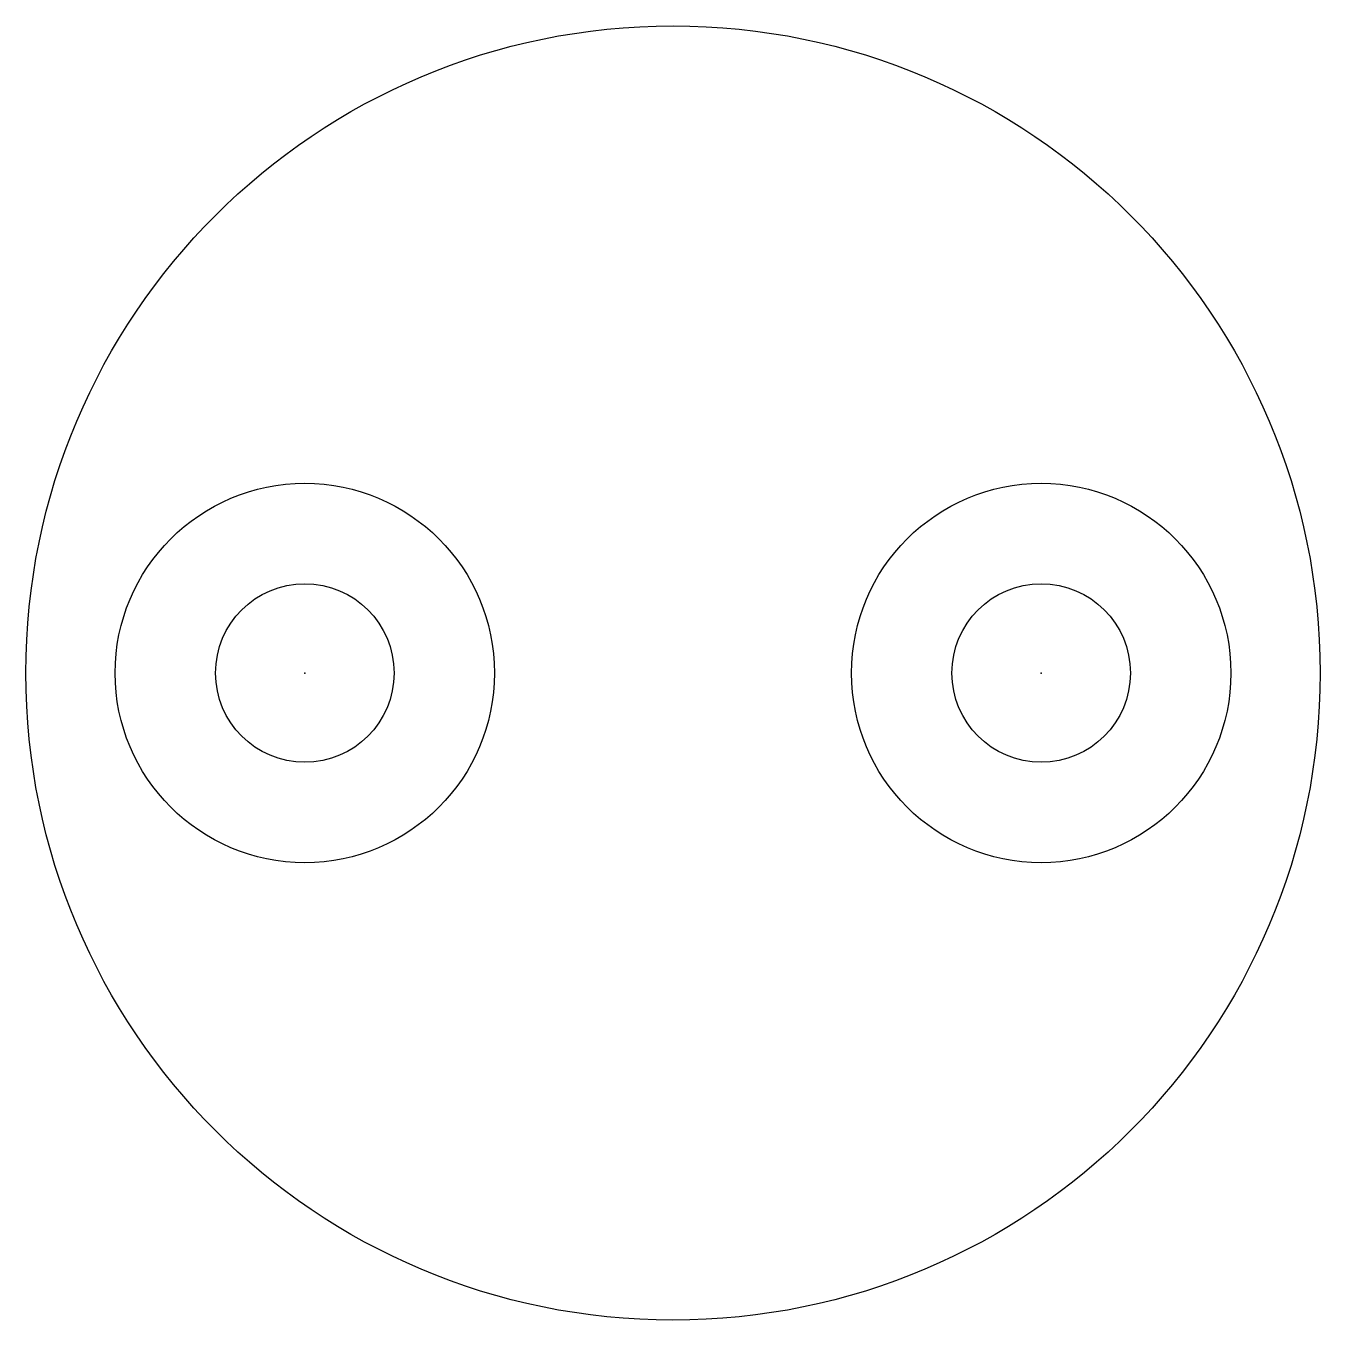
# Model space of a CAD drawing. Header units: millimetres. Extents: x -14.5 to 14.5, y -14.5 to 14.5.
import ezdxf

# ---------------------------------------------------------------- set-up
doc = ezdxf.new("R2010")
doc.units = ezdxf.units.MM
doc.header["$PDSIZE"] = -1

msp = doc.modelspace()

# ---------------------------------------------------------------- linework, layer by layer
at = {"color": 7, "linetype": 'Continuous', "lineweight": 25}
msp.add_circle((0, 0), 14.5, dxfattribs=at)
at = {"color": 7, "linetype": 'Continuous'}
for centre, radius in [((-8.25, 0), 4.25), ((8.25, 0), 4.25), ((-8.25, 0), 2), ((8.25, 0), 2)]:
    msp.add_circle(centre, radius, dxfattribs=at)
for p in [(-8.25, 0), (8.25, 0)]:
    msp.add_point(p, dxfattribs=at)

doc.saveas('drawing.dxf')
